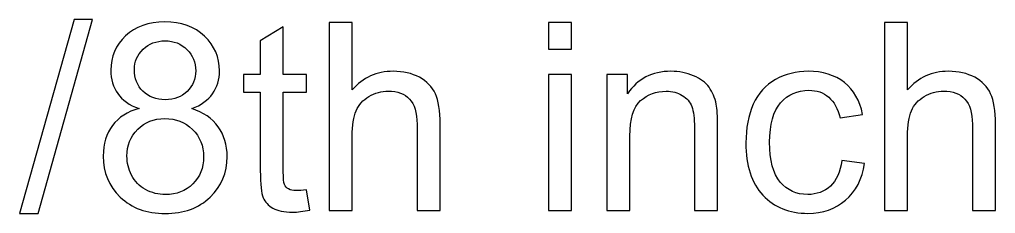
# Model space of a CAD drawing. Header units: centimetres. Extents: x -24.8 to 34.2, y -10 to 25.5.
# Drawn here: x 10.524 to 13.667, y 13.494 to 14.12 of the extents above; entities that cross this region are included whole.
import ezdxf

# ---------------------------------------------------------------- set-up
doc = ezdxf.new("R2010")
doc.units = ezdxf.units.CM
doc.header["$MEASUREMENT"] = 0
doc.layers.add('Layer 1', color=7, linetype='Continuous')

msp = doc.modelspace()

# ---------------------------------------------------------------- linework, layer by layer
at = {"layer": 'Layer 1', "color": 250}
for points, knots in [([(10.5237, 13.49363), (10.5237, 13.49363), (10.69938, 14.1203), (10.69938, 14.1203), (10.69938, 14.1203), (10.69938, 14.1203), (10.75893, 14.1203), (10.75893, 14.1203), (10.75893, 14.1203), (10.75893, 14.1203), (10.58367, 13.49363), (10.58367, 13.49363), (10.58367, 13.49363), (10.58367, 13.49363), (10.5237, 13.49363), (10.5237, 13.49363)], [0, 0, 0, 0, 0.25, 0.25, 0.25, 0.25, 0.5, 0.5, 0.5, 0.5, 0.75, 0.75, 0.75, 0.75, 1, 1, 1, 1]), ([(10.90865, 13.83258), (10.87774, 13.84386), (10.85488, 13.85995), (10.83993, 13.88098), (10.83993, 13.88098), (10.82511, 13.90186), (10.81763, 13.92698), (10.81763, 13.95619), (10.81763, 13.95619), (10.81763, 14.00036), (10.83344, 14.03733), (10.86519, 14.06738), (10.86519, 14.06738), (10.89694, 14.09744), (10.93899, 14.11254), (10.99162, 14.11254), (10.99162, 14.11254), (11.04454, 14.11254), (11.08715, 14.09716), (11.11947, 14.06639), (11.11947, 14.06639), (11.15164, 14.03563), (11.16773, 13.99824), (11.16773, 13.95407), (11.16773, 13.95407), (11.16773, 13.92599), (11.16039, 13.90158), (11.14571, 13.88069), (11.14571, 13.88069), (11.1309, 13.85995), (11.1086, 13.84386), (11.07854, 13.83258), (11.07854, 13.83258), (11.11566, 13.82044), (11.14402, 13.80097), (11.16349, 13.77387), (11.16349, 13.77387), (11.18282, 13.74692), (11.19256, 13.71461), (11.19256, 13.67721), (11.19256, 13.67721), (11.19256, 13.62528), (11.17422, 13.58182), (11.13767, 13.54655), (11.13767, 13.54655), (11.10098, 13.51127), (11.05272, 13.49363), (10.99289, 13.49363), (10.99289, 13.49363), (10.93306, 13.49363), (10.88494, 13.51127), (10.84825, 13.54669), (10.84825, 13.54669), (10.81156, 13.5821), (10.79322, 13.62627), (10.79322, 13.67919), (10.79322, 13.67919), (10.79322, 13.71856), (10.80324, 13.75158), (10.82328, 13.77825), (10.82328, 13.77825), (10.84317, 13.80478), (10.87168, 13.82298), (10.90865, 13.83258)], [0, 0, 0, 0, 0.0625, 0.0625, 0.0625, 0.0625, 0.125, 0.125, 0.125, 0.125, 0.1875, 0.1875, 0.1875, 0.1875, 0.25, 0.25, 0.25, 0.25, 0.3125, 0.3125, 0.3125, 0.3125, 0.375, 0.375, 0.375, 0.375, 0.4375, 0.4375, 0.4375, 0.4375, 0.5, 0.5, 0.5, 0.5, 0.5625, 0.5625, 0.5625, 0.5625, 0.625, 0.625, 0.625, 0.625, 0.6875, 0.6875, 0.6875, 0.6875, 0.75, 0.75, 0.75, 0.75, 0.8125, 0.8125, 0.8125, 0.8125, 0.875, 0.875, 0.875, 0.875, 0.9375, 0.9375, 0.9375, 0.9375, 1, 1, 1, 1]), ([(11.44811, 13.57053), (11.44811, 13.57053), (11.45883, 13.50478), (11.45883, 13.50478), (11.45883, 13.50478), (11.43795, 13.5004), (11.41918, 13.49814), (11.40267, 13.49814), (11.40267, 13.49814), (11.37558, 13.49814), (11.35469, 13.50238), (11.33973, 13.51099), (11.33973, 13.51099), (11.32492, 13.51945), (11.31448, 13.53074), (11.30841, 13.54471), (11.30841, 13.54471), (11.30234, 13.55854), (11.29924, 13.58789), (11.29924, 13.63248), (11.29924, 13.63248), (11.29924, 13.63248), (11.29924, 13.88507), (11.29924, 13.88507), (11.29924, 13.88507), (11.29924, 13.88507), (11.24463, 13.88507), (11.24463, 13.88507), (11.24463, 13.88507), (11.24463, 13.88507), (11.24463, 13.94292), (11.24463, 13.94292), (11.24463, 13.94292), (11.24463, 13.94292), (11.29924, 13.94292), (11.29924, 13.94292), (11.29924, 13.94292), (11.29924, 13.94292), (11.29924, 14.05172), (11.29924, 14.05172), (11.29924, 14.05172), (11.29924, 14.05172), (11.37332, 14.09631), (11.37332, 14.09631), (11.37332, 14.09631), (11.37332, 14.09631), (11.37332, 13.94292), (11.37332, 13.94292), (11.37332, 13.94292), (11.37332, 13.94292), (11.44811, 13.94292), (11.44811, 13.94292), (11.44811, 13.94292), (11.44811, 13.94292), (11.44811, 13.88507), (11.44811, 13.88507), (11.44811, 13.88507), (11.44811, 13.88507), (11.37332, 13.88507), (11.37332, 13.88507), (11.37332, 13.88507), (11.37332, 13.88507), (11.37332, 13.62839), (11.37332, 13.62839), (11.37332, 13.62839), (11.37332, 13.60708), (11.37459, 13.59353), (11.37713, 13.58747), (11.37713, 13.58747), (11.37981, 13.5814), (11.38404, 13.5766), (11.38997, 13.57293), (11.38997, 13.57293), (11.3959, 13.56941), (11.40436, 13.56757), (11.41537, 13.56757), (11.41537, 13.56757), (11.4237, 13.56757), (11.43456, 13.56856), (11.44811, 13.57053)], [0, 0, 0, 0, 0.05, 0.05, 0.05, 0.05, 0.1, 0.1, 0.1, 0.1, 0.15, 0.15, 0.15, 0.15, 0.2, 0.2, 0.2, 0.2, 0.25, 0.25, 0.25, 0.25, 0.3, 0.3, 0.3, 0.3, 0.35, 0.35, 0.35, 0.35, 0.4, 0.4, 0.4, 0.4, 0.45, 0.45, 0.45, 0.45, 0.5, 0.5, 0.5, 0.5, 0.55, 0.55, 0.55, 0.55, 0.6, 0.6, 0.6, 0.6, 0.65, 0.65, 0.65, 0.65, 0.7, 0.7, 0.7, 0.7, 0.75, 0.75, 0.75, 0.75, 0.8, 0.8, 0.8, 0.8, 0.85, 0.85, 0.85, 0.85, 0.9, 0.9, 0.9, 0.9, 0.95, 0.95, 0.95, 0.95, 1, 1, 1, 1]), ([(11.52092, 13.50393), (11.52092, 13.50393), (11.52092, 14.11), (11.52092, 14.11), (11.52092, 14.11), (11.52092, 14.11), (11.59528, 14.11), (11.59528, 14.11), (11.59528, 14.11), (11.59528, 14.11), (11.59528, 13.89255), (11.59528, 13.89255), (11.59528, 13.89255), (11.63, 13.93276), (11.67388, 13.95294), (11.7268, 13.95294), (11.7268, 13.95294), (11.75925, 13.95294), (11.78748, 13.94645), (11.81147, 13.93361), (11.81147, 13.93361), (11.83545, 13.92091), (11.85267, 13.90313), (11.86297, 13.88055), (11.86297, 13.88055), (11.87327, 13.85798), (11.87849, 13.8251), (11.87849, 13.7822), (11.87849, 13.7822), (11.87849, 13.7822), (11.87849, 13.50393), (11.87849, 13.50393), (11.87849, 13.50393), (11.87849, 13.50393), (11.80399, 13.50393), (11.80399, 13.50393), (11.80399, 13.50393), (11.80399, 13.50393), (11.80399, 13.7822), (11.80399, 13.7822), (11.80399, 13.7822), (11.80399, 13.81931), (11.79594, 13.8464), (11.77986, 13.86334), (11.77986, 13.86334), (11.76377, 13.88027), (11.74091, 13.88888), (11.71142, 13.88888), (11.71142, 13.88888), (11.6894, 13.88888), (11.66866, 13.88309), (11.64919, 13.87166), (11.64919, 13.87166), (11.62972, 13.86023), (11.61589, 13.84471), (11.6077, 13.8251), (11.6077, 13.8251), (11.59938, 13.80562), (11.59528, 13.77853), (11.59528, 13.7441), (11.59528, 13.7441), (11.59528, 13.7441), (11.59528, 13.50393), (11.59528, 13.50393), (11.59528, 13.50393), (11.59528, 13.50393), (11.52092, 13.50393), (11.52092, 13.50393)], [0, 0, 0, 0, 0.0588235, 0.0588235, 0.0588235, 0.0588235, 0.1176471, 0.1176471, 0.1176471, 0.1176471, 0.1764706, 0.1764706, 0.1764706, 0.1764706, 0.2352941, 0.2352941, 0.2352941, 0.2352941, 0.2941176, 0.2941176, 0.2941176, 0.2941176, 0.3529412, 0.3529412, 0.3529412, 0.3529412, 0.4117647, 0.4117647, 0.4117647, 0.4117647, 0.4705882, 0.4705882, 0.4705882, 0.4705882, 0.5294118, 0.5294118, 0.5294118, 0.5294118, 0.5882353, 0.5882353, 0.5882353, 0.5882353, 0.6470588, 0.6470588, 0.6470588, 0.6470588, 0.7058824, 0.7058824, 0.7058824, 0.7058824, 0.7647059, 0.7647059, 0.7647059, 0.7647059, 0.8235294, 0.8235294, 0.8235294, 0.8235294, 0.8823529, 0.8823529, 0.8823529, 0.8823529, 0.9411765, 0.9411765, 0.9411765, 0.9411765, 1, 1, 1, 1]), ([(12.22731, 14.02434), (12.22731, 14.02434), (12.22731, 14.11), (12.22731, 14.11), (12.22731, 14.11), (12.22731, 14.11), (12.30182, 14.11), (12.30182, 14.11), (12.30182, 14.11), (12.30182, 14.11), (12.30182, 14.02434), (12.30182, 14.02434), (12.30182, 14.02434), (12.30182, 14.02434), (12.22731, 14.02434), (12.22731, 14.02434)], [0, 0, 0, 0, 0.25, 0.25, 0.25, 0.25, 0.5, 0.5, 0.5, 0.5, 0.75, 0.75, 0.75, 0.75, 1, 1, 1, 1]), ([(13.30934, 13.50393), (13.30934, 13.50393), (13.30934, 14.11), (13.30934, 14.11), (13.30934, 14.11), (13.30934, 14.11), (13.3837, 14.11), (13.3837, 14.11), (13.3837, 14.11), (13.3837, 14.11), (13.3837, 13.89255), (13.3837, 13.89255), (13.3837, 13.89255), (13.41842, 13.93276), (13.4623, 13.95294), (13.51522, 13.95294), (13.51522, 13.95294), (13.54767, 13.95294), (13.5759, 13.94645), (13.59989, 13.93361), (13.59989, 13.93361), (13.62387, 13.92091), (13.64109, 13.90313), (13.65139, 13.88055), (13.65139, 13.88055), (13.66169, 13.85798), (13.66691, 13.8251), (13.66691, 13.7822), (13.66691, 13.7822), (13.66691, 13.7822), (13.66691, 13.50393), (13.66691, 13.50393), (13.66691, 13.50393), (13.66691, 13.50393), (13.59241, 13.50393), (13.59241, 13.50393), (13.59241, 13.50393), (13.59241, 13.50393), (13.59241, 13.7822), (13.59241, 13.7822), (13.59241, 13.7822), (13.59241, 13.81931), (13.58436, 13.8464), (13.56828, 13.86334), (13.56828, 13.86334), (13.55219, 13.88027), (13.52933, 13.88888), (13.49984, 13.88888), (13.49984, 13.88888), (13.47782, 13.88888), (13.45708, 13.88309), (13.43761, 13.87166), (13.43761, 13.87166), (13.41814, 13.86023), (13.40431, 13.84471), (13.39612, 13.8251), (13.39612, 13.8251), (13.3878, 13.80562), (13.3837, 13.77853), (13.3837, 13.7441), (13.3837, 13.7441), (13.3837, 13.7441), (13.3837, 13.50393), (13.3837, 13.50393), (13.3837, 13.50393), (13.3837, 13.50393), (13.30934, 13.50393), (13.30934, 13.50393)], [0, 0, 0, 0, 0.0588235, 0.0588235, 0.0588235, 0.0588235, 0.1176471, 0.1176471, 0.1176471, 0.1176471, 0.1764706, 0.1764706, 0.1764706, 0.1764706, 0.2352941, 0.2352941, 0.2352941, 0.2352941, 0.2941176, 0.2941176, 0.2941176, 0.2941176, 0.3529412, 0.3529412, 0.3529412, 0.3529412, 0.4117647, 0.4117647, 0.4117647, 0.4117647, 0.4705882, 0.4705882, 0.4705882, 0.4705882, 0.5294118, 0.5294118, 0.5294118, 0.5294118, 0.5882353, 0.5882353, 0.5882353, 0.5882353, 0.6470588, 0.6470588, 0.6470588, 0.6470588, 0.7058824, 0.7058824, 0.7058824, 0.7058824, 0.7647059, 0.7647059, 0.7647059, 0.7647059, 0.8235294, 0.8235294, 0.8235294, 0.8235294, 0.8823529, 0.8823529, 0.8823529, 0.8823529, 0.9411765, 0.9411765, 0.9411765, 0.9411765, 1, 1, 1, 1]), ([(10.89369, 13.95873), (10.89369, 13.93008), (10.903, 13.90666), (10.92135, 13.88845), (10.92135, 13.88845), (10.93983, 13.87025), (10.96382, 13.86108), (10.99331, 13.86108), (10.99331, 13.86108), (11.02196, 13.86108), (11.04552, 13.87011), (11.06387, 13.88817), (11.06387, 13.88817), (11.08221, 13.90623), (11.09124, 13.92839), (11.09124, 13.95449), (11.09124, 13.95449), (11.09124, 13.98187), (11.08193, 14.00473), (11.06302, 14.02336), (11.06302, 14.02336), (11.04411, 14.04198), (11.02069, 14.0513), (10.99247, 14.0513), (10.99247, 14.0513), (10.9641, 14.0513), (10.94054, 14.04212), (10.92177, 14.02406), (10.92177, 14.02406), (10.903, 14.00586), (10.89369, 13.98399), (10.89369, 13.95873)], [0, 0, 0, 0, 0.125, 0.125, 0.125, 0.125, 0.25, 0.25, 0.25, 0.25, 0.375, 0.375, 0.375, 0.375, 0.5, 0.5, 0.5, 0.5, 0.625, 0.625, 0.625, 0.625, 0.75, 0.75, 0.75, 0.75, 0.875, 0.875, 0.875, 0.875, 1, 1, 1, 1]), ([(12.22731, 13.50393), (12.22731, 13.50393), (12.22731, 13.94292), (12.22731, 13.94292), (12.22731, 13.94292), (12.22731, 13.94292), (12.30182, 13.94292), (12.30182, 13.94292), (12.30182, 13.94292), (12.30182, 13.94292), (12.30182, 13.50393), (12.30182, 13.50393), (12.30182, 13.50393), (12.30182, 13.50393), (12.22731, 13.50393), (12.22731, 13.50393)], [0, 0, 0, 0, 0.25, 0.25, 0.25, 0.25, 0.5, 0.5, 0.5, 0.5, 0.75, 0.75, 0.75, 0.75, 1, 1, 1, 1]), ([(12.41513, 13.50393), (12.41513, 13.50393), (12.41513, 13.94292), (12.41513, 13.94292), (12.41513, 13.94292), (12.41513, 13.94292), (12.48202, 13.94292), (12.48202, 13.94292), (12.48202, 13.94292), (12.48202, 13.94292), (12.48202, 13.88055), (12.48202, 13.88055), (12.48202, 13.88055), (12.51433, 13.92881), (12.5609, 13.95294), (12.62171, 13.95294), (12.62171, 13.95294), (12.64824, 13.95294), (12.67251, 13.94814), (12.69467, 13.93869), (12.69467, 13.93869), (12.71696, 13.92909), (12.73347, 13.91668), (12.74448, 13.90115), (12.74448, 13.90115), (12.75563, 13.88577), (12.76325, 13.86743), (12.76776, 13.84626), (12.76776, 13.84626), (12.77044, 13.83243), (12.77186, 13.8083), (12.77186, 13.77387), (12.77186, 13.77387), (12.77186, 13.77387), (12.77186, 13.50393), (12.77186, 13.50393), (12.77186, 13.50393), (12.77186, 13.50393), (12.69735, 13.50393), (12.69735, 13.50393), (12.69735, 13.50393), (12.69735, 13.50393), (12.69735, 13.77105), (12.69735, 13.77105), (12.69735, 13.77105), (12.69735, 13.80125), (12.69453, 13.82397), (12.68874, 13.83907), (12.68874, 13.83907), (12.68296, 13.85402), (12.67266, 13.86602), (12.65798, 13.87491), (12.65798, 13.87491), (12.64316, 13.88394), (12.62595, 13.88845), (12.60605, 13.88845), (12.60605, 13.88845), (12.5743, 13.88845), (12.54707, 13.87829), (12.52393, 13.85826), (12.52393, 13.85826), (12.50092, 13.83808), (12.48949, 13.79998), (12.48949, 13.74368), (12.48949, 13.74368), (12.48949, 13.74368), (12.48949, 13.50393), (12.48949, 13.50393), (12.48949, 13.50393), (12.48949, 13.50393), (12.41513, 13.50393), (12.41513, 13.50393)], [0, 0, 0, 0, 0.0555556, 0.0555556, 0.0555556, 0.0555556, 0.1111111, 0.1111111, 0.1111111, 0.1111111, 0.1666667, 0.1666667, 0.1666667, 0.1666667, 0.2222222, 0.2222222, 0.2222222, 0.2222222, 0.2777778, 0.2777778, 0.2777778, 0.2777778, 0.3333333, 0.3333333, 0.3333333, 0.3333333, 0.3888889, 0.3888889, 0.3888889, 0.3888889, 0.4444444, 0.4444444, 0.4444444, 0.4444444, 0.5, 0.5, 0.5, 0.5, 0.5555556, 0.5555556, 0.5555556, 0.5555556, 0.6111111, 0.6111111, 0.6111111, 0.6111111, 0.6666667, 0.6666667, 0.6666667, 0.6666667, 0.7222222, 0.7222222, 0.7222222, 0.7222222, 0.7777778, 0.7777778, 0.7777778, 0.7777778, 0.8333333, 0.8333333, 0.8333333, 0.8333333, 0.8888889, 0.8888889, 0.8888889, 0.8888889, 0.9444444, 0.9444444, 0.9444444, 0.9444444, 1, 1, 1, 1]), ([(13.17246, 13.6648), (13.17246, 13.6648), (13.24556, 13.6552), (13.24556, 13.6552), (13.24556, 13.6552), (13.23766, 13.60482), (13.21719, 13.56531), (13.18418, 13.53681), (13.18418, 13.53681), (13.1513, 13.5083), (13.1108, 13.49405), (13.06282, 13.49405), (13.06282, 13.49405), (13.00285, 13.49405), (12.95445, 13.51367), (12.91804, 13.5529), (12.91804, 13.5529), (12.88149, 13.59212), (12.86315, 13.64843), (12.86315, 13.7218), (12.86315, 13.7218), (12.86315, 13.76922), (12.87105, 13.8107), (12.88672, 13.84626), (12.88672, 13.84626), (12.90252, 13.88182), (12.92637, 13.90849), (12.95854, 13.92627), (12.95854, 13.92627), (12.99057, 13.94405), (13.02557, 13.95294), (13.06324, 13.95294), (13.06324, 13.95294), (13.11094, 13.95294), (13.15003, 13.94081), (13.18022, 13.91668), (13.18022, 13.91668), (13.21056, 13.89255), (13.23004, 13.8584), (13.23864, 13.81395), (13.23864, 13.81395), (13.23864, 13.81395), (13.16625, 13.8028), (13.16625, 13.8028), (13.16625, 13.8028), (13.15934, 13.83229), (13.1472, 13.85445), (13.12971, 13.8694), (13.12971, 13.8694), (13.11221, 13.88422), (13.09104, 13.8917), (13.06621, 13.8917), (13.06621, 13.8917), (13.02867, 13.8917), (12.99819, 13.87829), (12.97477, 13.85134), (12.97477, 13.85134), (12.95134, 13.82453), (12.93963, 13.78206), (12.93963, 13.72392), (12.93963, 13.72392), (12.93963, 13.66494), (12.95092, 13.62204), (12.97364, 13.59523), (12.97364, 13.59523), (12.99622, 13.56856), (13.02571, 13.55515), (13.06211, 13.55515), (13.06211, 13.55515), (13.09132, 13.55515), (13.1156, 13.56418), (13.13521, 13.5821), (13.13521, 13.5821), (13.15482, 13.60003), (13.16724, 13.62754), (13.17246, 13.6648)], [0, 0, 0, 0, 0.0526316, 0.0526316, 0.0526316, 0.0526316, 0.1052632, 0.1052632, 0.1052632, 0.1052632, 0.1578947, 0.1578947, 0.1578947, 0.1578947, 0.2105263, 0.2105263, 0.2105263, 0.2105263, 0.2631579, 0.2631579, 0.2631579, 0.2631579, 0.3157895, 0.3157895, 0.3157895, 0.3157895, 0.3684211, 0.3684211, 0.3684211, 0.3684211, 0.4210526, 0.4210526, 0.4210526, 0.4210526, 0.4736842, 0.4736842, 0.4736842, 0.4736842, 0.5263158, 0.5263158, 0.5263158, 0.5263158, 0.5789474, 0.5789474, 0.5789474, 0.5789474, 0.6315789, 0.6315789, 0.6315789, 0.6315789, 0.6842105, 0.6842105, 0.6842105, 0.6842105, 0.7368421, 0.7368421, 0.7368421, 0.7368421, 0.7894737, 0.7894737, 0.7894737, 0.7894737, 0.8421053, 0.8421053, 0.8421053, 0.8421053, 0.8947368, 0.8947368, 0.8947368, 0.8947368, 0.9473684, 0.9473684, 0.9473684, 0.9473684, 1, 1, 1, 1]), ([(10.8697, 13.67877), (10.8697, 13.6576), (10.87478, 13.637), (10.8848, 13.61724), (10.8848, 13.61724), (10.89482, 13.59734), (10.90978, 13.58196), (10.92967, 13.5711), (10.92967, 13.5711), (10.94957, 13.56023), (10.97088, 13.55473), (10.99374, 13.55473), (10.99374, 13.55473), (11.0293, 13.55473), (11.05865, 13.56616), (11.08179, 13.58916), (11.08179, 13.58916), (11.10493, 13.61202), (11.1165, 13.64109), (11.1165, 13.67637), (11.1165, 13.67637), (11.1165, 13.71221), (11.10465, 13.74184), (11.0808, 13.76527), (11.0808, 13.76527), (11.05695, 13.78869), (11.02704, 13.8004), (10.9912, 13.8004), (10.9912, 13.8004), (10.9562, 13.8004), (10.92727, 13.78883), (10.90427, 13.76569), (10.90427, 13.76569), (10.88127, 13.74241), (10.8697, 13.71348), (10.8697, 13.67877)], [0, 0, 0, 0, 0.1111111, 0.1111111, 0.1111111, 0.1111111, 0.2222222, 0.2222222, 0.2222222, 0.2222222, 0.3333333, 0.3333333, 0.3333333, 0.3333333, 0.4444444, 0.4444444, 0.4444444, 0.4444444, 0.5555556, 0.5555556, 0.5555556, 0.5555556, 0.6666667, 0.6666667, 0.6666667, 0.6666667, 0.7777778, 0.7777778, 0.7777778, 0.7777778, 0.8888889, 0.8888889, 0.8888889, 0.8888889, 1, 1, 1, 1])]:
    msp.add_open_spline(points, degree=3, knots=knots, dxfattribs=at)

doc.saveas('drawing.dxf')
